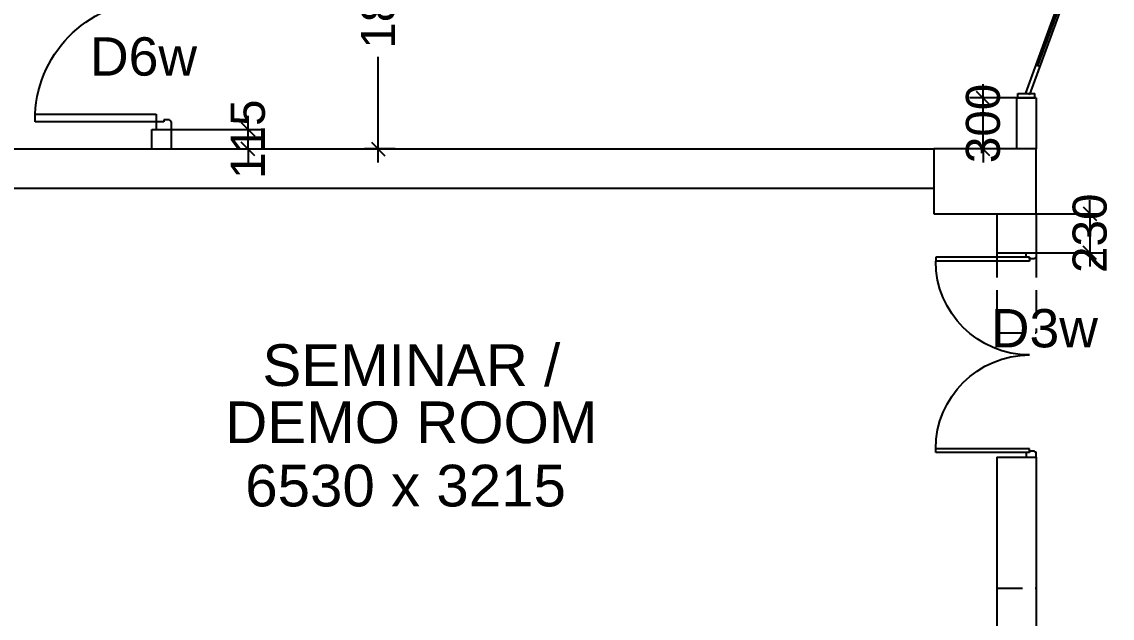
# Model space of a CAD drawing. Extents: x 6345096 to 6738923, y -6490958 to -6305885.
# Drawn here: x 6533086 to 6539486, y -6391176 to -6387673 of the extents above; entities that cross this region are included whole.
import ezdxf
from ezdxf.enums import TextEntityAlignment as Align

# ---------------------------------------------------------------- set-up
doc = ezdxf.new("R2010")
doc.units = 0
doc.header["$LTSCALE"] = 600
doc.header["$MEASUREMENT"] = 0
doc.header["$PDMODE"] = 35
doc.linetypes.add('HIDDEN', pattern=[0.375, 0.25, -0.125])
doc.layers.get('0').update_dxf_attribs({"linetype": 'CONTINUOUS'})
doc.layers.get('Defpoints').update_dxf_attribs({"linetype": 'CONTINUOUS'})
for name, color, linetype in [('DOOR', 32, 'CONTINUOUS'), ('HS', 251, 'CONTINUOUS'), ('joinery', 7, 'CONTINUOUS'), ('LA-column', 3, 'CONTINUOUS'), ('Room Dim', 1, 'CONTINUOUS'), ('TEXT', 6, 'CONTINUOUS'), ('Walls', 7, 'CONTINUOUS'), ('Working Dim', 5, 'CONTINUOUS')]:
    doc.layers.add(name, color=color, linetype=linetype)
doc.styles.add('ari', font='arial.ttf')
doc.dimstyles.new('int. dim', dxfattribs={"dimtxt": 200, "dimasz": 80, "dimexe": 80, "dimexo": 0, "dimgap": 70, "dimtad": 0, "dimdec": 0, "dimzin": 12, "dimdsep": 46, "dimtxsty": 'ari', "dimblk": 'OBLIQUE', "dimcen": 2, "dimdle": 80, "dimclrd": 256, "dimclre": 256, "dimclrt": 6, "dimadec": 0, "dimazin": 0, "dimtfac": 1, "dimtdec": 0, "dimtix": 1, "dimtmove": 2, "dimatfit": 3, "dimfxl": 1, "dimtolj": 1, "dimtzin": 0, "dimlwd": -1, "dimlwe": -1, "dimarcsym": 0})

# ---------------------------------------------------------------- blocks, each defined once
blk = doc.blocks.new('Z$W@#5624')
at = {"layer": 'DOOR'}
for p, q in [((19.1931269839406, 469.7108599827625), (840.4000005498528, 768.6057177550392)), ((27.73298007249832, 446.2478064824827), (848.9398536421359, 745.142664254643)), ((676.1586258374155, 708.8267462007934), (684.6984789296985, 685.3636927003972)), ((187.7044282406569, 517.7583047868684), (680.4285523816943, 697.0952194505371)), ((183.434501696378, 529.489831537474), (191.9743547849357, 506.0267780367285)), ((0, 399.5017601335421), (0, 499.3772001727484)), ((0, 499.3772001727484), (24.96886004135013, 499.3772001727484)), ((19.1931269839406, 469.7108599827625), (27.73298007249832, 446.2478064824827)), ((24.96886004135013, 399.5017601335421), (24.96886004135013, 499.3772001727484)), ((1770.024942912161, 452.6311538242735), (948.8180693462491, 153.7362960521132)), ((1778.564796000719, 429.1681003239937), (1770.024942912161, 452.6311538242735)), ((1797.757922988385, 499.3772001727484), (1772.789062947035, 499.3772001727484)), ((1772.789062947035, 399.5017601335421), (1772.789062947035, 499.3772001727484)), ((1797.757922988385, 399.5017601335421), (1797.757922988385, 499.3772001727484)), ((0, 399.5017601335421), (24.96886004135013, 399.5017601335421)), ((1778.564796000719, 429.1681003239937), (957.3579224385321, 130.2732425518334)), ((1614.323421288282, 369.3891287692823), (1605.783568199724, 392.8521822700277)), ((1797.757922988385, 399.5017601335421), (1772.789062947035, 399.5017601335421)), ((1610.053494744003, 381.1206555198878), (1117.329370606691, 201.7837408562191)), ((1113.059444058686, 213.515267606359), (1121.59929715097, 190.0522141060792))]:
    blk.add_line(p, q, dxfattribs=at)
at = {"layer": 'DOOR', "color": 145}
for centre, ratio, start_param, end_param in [((0, 449.4394801533781), 0.9999999987281364, 2.617993895650716, 3.665191446791339), ((1797.757922988385, 449.4394801533781), 0.9999999987281363, -0.5235987579390775, 0.5235987932015447)]:
    blk.add_ellipse(centre, major_axis=(-898.8789614941404, 1.584834503687796e-05), ratio=ratio, start_param=start_param, end_param=end_param, dxfattribs=at)
blk = doc.blocks.new('_Oblique')
at = {"color": 0, "linetype": 'ByBlock', "lineweight": -2}
blk.add_line((-0.5, -0.5), (0.5, 0.5), dxfattribs=at)
blk = doc.blocks.new('*D714')
at = {"layer": 'Defpoints', "color": 0, "transparency": 16777216}
for p in [(6538728.353665305, -6388119.576540803), (6538924.433858971, -6388119.576540803, 2.389699494942721), (6538924.433810989, -6388419.576540804, 2.389699450282905)]:
    blk.add_point(p, dxfattribs=at)
at = {"layer": 'Working Dim', "transparency": 16777216}
for p, q in [((6538728.353665305, -6388119.576540803), (6538728.353665305, -6388039.576540803)), ((6538924.433858971, -6388119.576540803), (6538648.353665305, -6388119.576540803)), ((6538728.353665305, -6388419.576540804), (6538728.353665305, -6388119.576540803)), ((6538924.433810989, -6388419.576540804), (6538648.353665305, -6388419.576540804)), ((6538728.353665305, -6388419.576540804), (6538728.353665305, -6388499.576540804))]:
    blk.add_line(p, q, dxfattribs=at)
at = {"layer": 'Working Dim', "transparency": 16777216, "xscale": 80, "yscale": 80, "zscale": 80}
for p, rotation in [((6538728.353665305, -6388119.576540803), 270), ((6538728.353665305, -6388419.576540804), 90)]:
    blk.add_blockref('_Oblique', p, dxfattribs=dict(at, rotation=rotation))
at = {"layer": 'Working Dim', "color": 6, "transparency": 16777216, "insert": (6538728.353665307, -6388269.576540802), "char_height": 200, "attachment_point": 5, "rotation": 90, "style": 'ari'}
blk.add_mtext('\\A1;300', dxfattribs=at)
blk = doc.blocks.new('*D1089')
at = {"layer": 'Defpoints', "color": 0, "transparency": 16777216}
for p in [(6539039.435301284, -6388799.612743681, 2.389699450282547), (6539039.435301282, -6389029.608633704, 2.389699450293847), (6539354.699439613, -6389029.608633704)]:
    blk.add_point(p, dxfattribs=at)
at = {"layer": 'Working Dim', "transparency": 16777216}
for p, q in [((6539354.699439613, -6388799.612743681), (6539354.699439613, -6388719.612743681)), ((6539039.435301284, -6388799.612743681), (6539434.699439613, -6388799.612743681)), ((6539354.699439613, -6388799.612743681), (6539354.699439613, -6389029.608633704)), ((6539039.435301282, -6389029.608633704), (6539434.699439613, -6389029.608633704)), ((6539354.699439613, -6389029.608633704), (6539354.699439613, -6389109.608633704))]:
    blk.add_line(p, q, dxfattribs=at)
at = {"layer": 'Working Dim', "transparency": 16777216, "xscale": 80, "yscale": 80, "zscale": 80}
for p, rotation in [((6539354.699439613, -6388799.612743681), 270), ((6539354.699439613, -6389029.608633704), 90)]:
    blk.add_blockref('_Oblique', p, dxfattribs=dict(at, rotation=rotation))
at = {"layer": 'Working Dim', "color": 6, "transparency": 16777216, "insert": (6539354.699439615, -6388914.61068869), "char_height": 200, "attachment_point": 5, "rotation": 90, "style": 'ari'}
blk.add_mtext('\\A1;230', dxfattribs=at)
blk = doc.blocks.new('1000')
at = {"layer": 'DOOR'}
for p, q in [((2.328084391934487e-10, -99.99999967759682), (2.328306436538696e-10, 0)), ((2.328306436538696e-10, 0), (49.71992076533829, -1.10400401631917e-14)), ((49.71992076533829, -1.10400401631917e-14), (49.71992076533829, -2.24999999292196)), ((63.21992071937314, -49.49999981746079), (49.71992076533827, -49.49999981746079)), ((49.71992076533827, -49.49999981746079), (49.71992076533827, -99.99999967759683)), ((63.21992071937316, -13.49999995417894), (60.96992072703401, -13.49999995417894)), ((63.21992071937316, -13.49999995417894), (63.21992071937314, -49.49999981746079)), ((836.7800762170383, -13.49999995417912), (836.7800762170383, -49.49999981746096)), ((836.7800762170383, -13.49999995417912), (839.030076209384, -13.49999995417912)), ((836.7800762170383, -49.49999981746096), (850.2800761710797, -49.49999981746097)), ((850.2800761710797, -1.888001035889812e-13), (850.2800761710797, -2.249999992922137)), ((899.9999969361852, -1.998401437521729e-13), (850.2800761710797, -1.888001035889812e-13)), ((850.2800761710797, -49.49999981746097), (850.2800761710797, -99.999999677597)), ((899.9999969361852, -99.99999967759702), (899.9999969361852, -1.998401437521729e-13)), ((49.71992076533827, -99.99999967759683), (2.328084391934487e-10, -99.99999967759682)), ((49.71992076533827, -99.99999967759683), (49.71992076533809, -900.5601550830567)), ((100.2199206248653, -99.99999967759685), (49.71992076533827, -99.99999967759683)), ((100.2199206248651, -900.5601550830567), (100.2199206248653, -99.99999967759685)), ((850.2800761710797, -99.999999677597), (899.9999969361852, -99.99999967759702)), ((49.71992076533809, -900.5601550830567), (100.2199206248651, -900.5601550830567))]:
    blk.add_line(p, q, dxfattribs=at)
for centre, major_axis, ratio, start_param, end_param in [((49.71992076533829, -13.49999995417894), (-7.954951261716515, 7.954951261716515), 0.9999999998470922, 3.926990817063694, 5.497787143705684), ((850.2800761710797, -13.49999995417912), (7.954951261716481, 7.954951261716479), 0.9999999998470964, 0.7853981634739, 2.356194490115893)]:
    blk.add_ellipse(centre, major_axis=major_axis, ratio=ratio, start_param=start_param, end_param=end_param, dxfattribs=at)
at = {"layer": 'DOOR', "color": 145}
blk.add_ellipse((64.31666899512551, -115.2687638765925), major_axis=(-519.7298879340298, 589.7901797845135), ratio=0.9999999999967074, start_param=2.464943287188103, end_param=4.009476144368086, dxfattribs=at)
blk = doc.blocks.new('Z$W@#1275')
at = {"layer": 'DOOR'}
for p, q in [((73.06782003119588, 1499.977962647332), (0, 1499.977962647332)), ((0, 1499.977962647332), (0, 1467.097443633247)), ((0, 1467.097443633247), (1.826695499941707, 1467.097443633247)), ((10.96017300430685, 1456.137270628707), (10.96017300430685, 1457.963966129348)), ((10.96017300430685, 1456.137270628707), (47.49408301990479, 1456.137270628707)), ((47.49408301990479, 1467.097443633247), (736.4192433170974, 1467.097443633247)), ((47.49408301990479, 1467.097443633247), (47.49408301990479, 1438.914141621324)), ((47.49408301990479, 1456.137270628707), (47.49408301990479, 1467.097443633247)), ((47.49408301990479, 1467.097443633247), (73.06782003119588, 1467.097443633247)), ((73.06782003119588, 1467.097443633247), (73.06782003119588, 1499.977962647332)), ((736.4192433170974, 1467.097443633247), (736.4192433170974, 1438.914141621324)), ((47.49408301990479, 1438.914141621324), (736.4192433170974, 1438.914141621324)), ((0, 32.8805190139683), (1.826695499941707, 32.8805190139683)), ((0, 0), (0, 32.8805190139683)), ((73.06782003119588, 0), (0, 0)), ((10.96017300430685, 43.8406920186244), (10.96017300430685, 42.01399651786778)), ((10.96017300430685, 43.8406920186244), (47.49408301990479, 43.8406920186244)), ((47.49408301990479, 61.06382102600764), (736.4192433170974, 61.06382102600764)), ((47.49408301990479, 32.8805190139683), (47.49408301990479, 61.06382102600764)), ((47.49408301990479, 43.8406920186244), (47.49408301990479, 32.8805190139683)), ((47.49408301990479, 32.8805190139683), (736.4192433170974, 32.8805190139683)), ((47.49408301990479, 32.8805190139683), (73.06782003119588, 32.8805190139683)), ((73.06782003119588, 32.8805190139683), (73.06782003119588, 0)), ((736.4192433170974, 32.8805190139683), (736.4192433170974, 61.06382102600764))]:
    blk.add_line(p, q, dxfattribs=at)
for centre, start, end in [((10.96017300430685, 1467.097443633247), 180, 270), ((10.96017300430685, 32.8805190139683), 90, 180)]:
    blk.add_arc(centre, 9.13347750388912, start, end, dxfattribs=at)
at = {"layer": 'DOOR', "color": 145}
for centre, start, end in [((47.49408301990479, 1438.914141621324), 270, 0), ((47.49408301990479, 61.06382102600764), 0, 90)]:
    blk.add_arc(centre, 688.9251602976728, start, end, dxfattribs=at)
blk = doc.blocks.new('*D1971')
at = {"layer": 'Defpoints', "color": 0, "transparency": 16777216}
for p in [(6533964.388186851, -6388304.656421062, 2.204207293267245), (6534413.998628363, -6388304.656421062), (6533964.388160595, -6388419.612743681)]:
    blk.add_point(p, dxfattribs=at)
at = {"layer": 'Working Dim', "transparency": 16777216}
for p, q in [((6534413.998628363, -6388304.656421062), (6534413.998628363, -6388224.656421062)), ((6533964.388186851, -6388304.656421062), (6534493.998628363, -6388304.656421062)), ((6534413.998628363, -6388419.612743681), (6534413.998628363, -6388304.656421062)), ((6533964.388160595, -6388419.612743681), (6534493.998628363, -6388419.612743681)), ((6534413.998628363, -6388419.612743681), (6534413.998628363, -6388499.612743681))]:
    blk.add_line(p, q, dxfattribs=at)
at = {"layer": 'Working Dim', "transparency": 16777216, "xscale": 80, "yscale": 80, "zscale": 80}
for p, rotation in [((6534413.998628363, -6388304.656421062), 270), ((6534413.998628363, -6388419.612743681), 90)]:
    blk.add_blockref('_Oblique', p, dxfattribs=dict(at, rotation=rotation))
at = {"layer": 'Working Dim', "color": 6, "transparency": 16777216, "insert": (6534413.998628365, -6388362.13458237), "char_height": 200, "attachment_point": 5, "rotation": 90, "style": 'ari'}
blk.add_mtext('\\A1;115', dxfattribs=at)
blk = doc.blocks.new('*D1984')
at = {"layer": 'Defpoints', "color": 0, "transparency": 16777216}
for p in [(6535177.698423581, -6386619.558094163), (6535278.074905525, -6386619.558094163), (6535278.074905522, -6388419.612743681)]:
    blk.add_point(p, dxfattribs=at)
at = {"layer": 'Working Dim', "transparency": 16777216}
for p, q in [((6535177.698423581, -6386539.558094163), (6535177.698423581, -6387160.704109237)), ((6535278.074905525, -6386619.558094163), (6535097.698423581, -6386619.558094163)), ((6535177.698423581, -6388499.612743681), (6535177.698423581, -6387878.466728609)), ((6535278.074905522, -6388419.612743681), (6535097.698423581, -6388419.612743681))]:
    blk.add_line(p, q, dxfattribs=at)
at = {"layer": 'Working Dim', "transparency": 16777216, "xscale": 80, "yscale": 80, "zscale": 80}
for p, rotation in [((6535177.698423581, -6386619.558094163), 90), ((6535177.698423581, -6388419.612743681), 270)]:
    blk.add_blockref('_Oblique', p, dxfattribs=dict(at, rotation=rotation))
at = {"layer": 'Working Dim', "color": 6, "transparency": 16777216, "insert": (6535177.698423583, -6387519.585418921), "char_height": 200, "attachment_point": 5, "rotation": 90, "style": 'ari'}
blk.add_mtext('\\A1;1800', dxfattribs=at)
blk = doc.blocks.new('A$C2CD672AE')
at = {"layer": 'Walls', "color": 8, "linetype": 'HIDDEN'}
for p, q in [((8605.053157841787, 68304.32543352898), (8605.053109860048, 68004.32543352712)), ((8720.053157841787, 68304.32543353084), (8605.053157841787, 68304.32543352898)), ((8720.053157841787, 68304.32543352712), (8720.053109860048, 68004.32543352712)), ((2329.917527033016, 68004.28923065029), (8120.054600154981, 68004.28923065029)), ((2329.917527033016, 67774.28923065029), (8120.054600154981, 67774.28923065029)), ((8490.198866605759, 67624.28923065029), (8490.199255093, 66924.49434520956)), ((8720.054600154981, 67624.28923065029), (8720.054211666808, 66924.49435651768)), ((8490.049302940257, 66924.49434971716), (8720.049302937463, 66924.49434971716)), ((8490.049302940257, 65424.49434971716), (8720.049302938394, 65424.49434971716)), ((8490.200089001097, 65424.49434971716), (8490.200487174094, 64709.2824140545)), ((8720.053377756849, 65424.49435651768), (8720.052979586646, 64709.2824140545))]:
    blk.add_line(p, q, dxfattribs=at)

msp = doc.modelspace()

# ---------------------------------------------------------------- linework, layer by layer
at = {"layer": 'LA-column', "color": 2, "elevation": 2.389699450282933}
msp.add_lwpolyline([(6538439.525517888, -6388799.608633703), (6539039.525517888, -6388799.608633703), (6539039.525517888, -6388419.608633703), (6538439.525517888, -6388419.608633703)], close=True, dxfattribs=at)
at = {"layer": 'Walls', "linetype": 'Continuous'}
for p, q in [((6538924.433858971, -6388119.576540803), (6538924.433810989, -6388419.576540804)), ((6539039.433858971, -6388119.576540801), (6538924.433858971, -6388119.576540803)), ((6539039.433858971, -6388119.576540804), (6539039.433810989, -6388419.576540804)), ((6533849.290602871, -6388304.656202677), (6533849.388160598, -6388304.65620268)), ((6533849.388160598, -6388304.656202689), (6533964.388160595, -6388304.656202679)), ((6533849.388160599, -6388419.606744851), (6533849.388160598, -6388304.656202689)), ((6533964.388160595, -6388419.612743681), (6533964.388160595, -6388304.656202679)), ((6532649.298228162, -6388419.612743681), (6538439.435301284, -6388419.612743681)), ((6532649.298228162, -6388649.612743681), (6538439.435301284, -6388649.612743681)), ((6538809.579567735, -6388799.612743681), (6538809.57995622, -6389029.608638209, 2.389699450286571)), ((6539039.435301284, -6388799.612743681), (6539039.434912793, -6389029.608626901, 2.389699450286571)), ((6538809.430004067, -6389029.608633702, 2.389699450286571), (6539039.430004064, -6389029.608633702, 2.389699450286571)), ((6538809.430004067, -6390229.608633702, 2.389699450286571), (6539039.430004065, -6390229.608633702, 2.389699450286571)), ((6538809.580790128, -6390229.608633702, 2.389699450286571), (6538809.581188303, -6391714.619560277)), ((6539039.434078883, -6390229.608626901, 2.389699450286571), (6539039.433680716, -6391714.619560277))]:
    msp.add_line(p, q, dxfattribs=at)

# ---------------------------------------------------------------- block references
at = {"layer": 'DOOR', "linetype": 'Continuous'}
for name, p, xscale, yscale, zscale, rotation in [('Z$W@#5624', (6538531.933859161, -6388119.576540803, 2.389699494942721), -1.001247152686119, 1.001247152686119, 1.001247151760859, 270), ('1000', (6533964.279763121, -6388304.656421036, 2.204207293305315), -0.8888888917863601, 0.8888888955116272, 0.8888888952264526, 269.9999869132509)]:
    msp.add_blockref(name, p, dxfattribs=dict(at, xscale=xscale, yscale=yscale, zscale=zscale, rotation=rotation))
at = {"layer": 'DOOR', "xscale": -0.8000117540359497, "yscale": 0.8000117540359497, "zscale": 0.8000117540359497}
msp.add_blockref('Z$W@#1275', (6539039.28005772, -6390229.608639123, 4.779398900568201), dxfattribs=at)
at = {"layer": 'HS'}
msp.add_blockref('A$C2CD672AE', (6530319.293676683, -6456423.901974331, 8.170450900891314), dxfattribs=at)

# ---------------------------------------------------------------- texts
at = {"layer": 'joinery', "style": 'ari'}
msp.add_text('D6w', height=225, dxfattribs=at).set_placement((6533800.370094807, -6387988.828452989, 2.126832225735676), align=Align.CENTER)
msp.add_text('D3w', height=225, dxfattribs=at).set_placement((6538773.561920469, -6389584.931143438, 5.475774477564013))
at = {"layer": 'Room Dim', "linetype": 'Continuous', "style": 'ari'}
msp.add_text('6530 x 3215', height=244.8, dxfattribs=at).set_placement((6535338.532144382, -6390519.205086727, 0.2185650426467038), align=Align.CENTER)
at = {"layer": 'TEXT', "color": 7, "linetype": 'Continuous', "style": 'ari'}
for s, p in [('SEMINAR /', (6535372.38076034, -6389811.453200158, -8.084798866586974)), ('DEMO ROOM', (6535372.38076034, -6390147.492731052, -8.084798866586974))]:
    msp.add_text(s, height=244.8, rotation=359.9989320358906, dxfattribs=at).set_placement(p, align=Align.CENTER)

# ---------------------------------------------------------------- dimensions: what is measured, and where the dimension line sits
at = {"layer": 'Working Dim', "color": 6}
for base, p1, p2, picture, middle in [((6535177.698423581, -6386619.558094163), (6535278.074905522, -6388419.612743681), (6535278.074905525, -6386619.558094163), '*D1984', (6535177.698423583, -6387519.585418921)), ((6538728.353665305, -6388119.576540803), (6538924.433810989, -6388419.576540804, 2.389699450282905), (6538924.433858971, -6388119.576540803, 2.389699494942721), '*D714', (6538728.353665307, -6388269.576540802)), ((6534413.998628363, -6388304.656421062), (6533964.388160595, -6388419.612743681), (6533964.388186851, -6388304.656421062, 2.204207293267245), '*D1971', (6534413.998628365, -6388362.13458237)), ((6539354.699439613, -6389029.608633704), (6539039.435301284, -6388799.612743681, 2.389699450282547), (6539039.435301282, -6389029.608633704, 2.389699450293847), '*D1089', (6539354.699439615, -6388914.61068869))]:
    dim = msp.add_linear_dim(base=base, p1=p1, p2=p2, angle=90, dimstyle='int. dim', override={"dimtxt": 200, "dimarcsym": 1}, dxfattribs=at)
    dim.commit()
    dim.dimension.update_dxf_attribs({"geometry": picture, "text_midpoint": middle})

doc.saveas('drawing.dxf')
